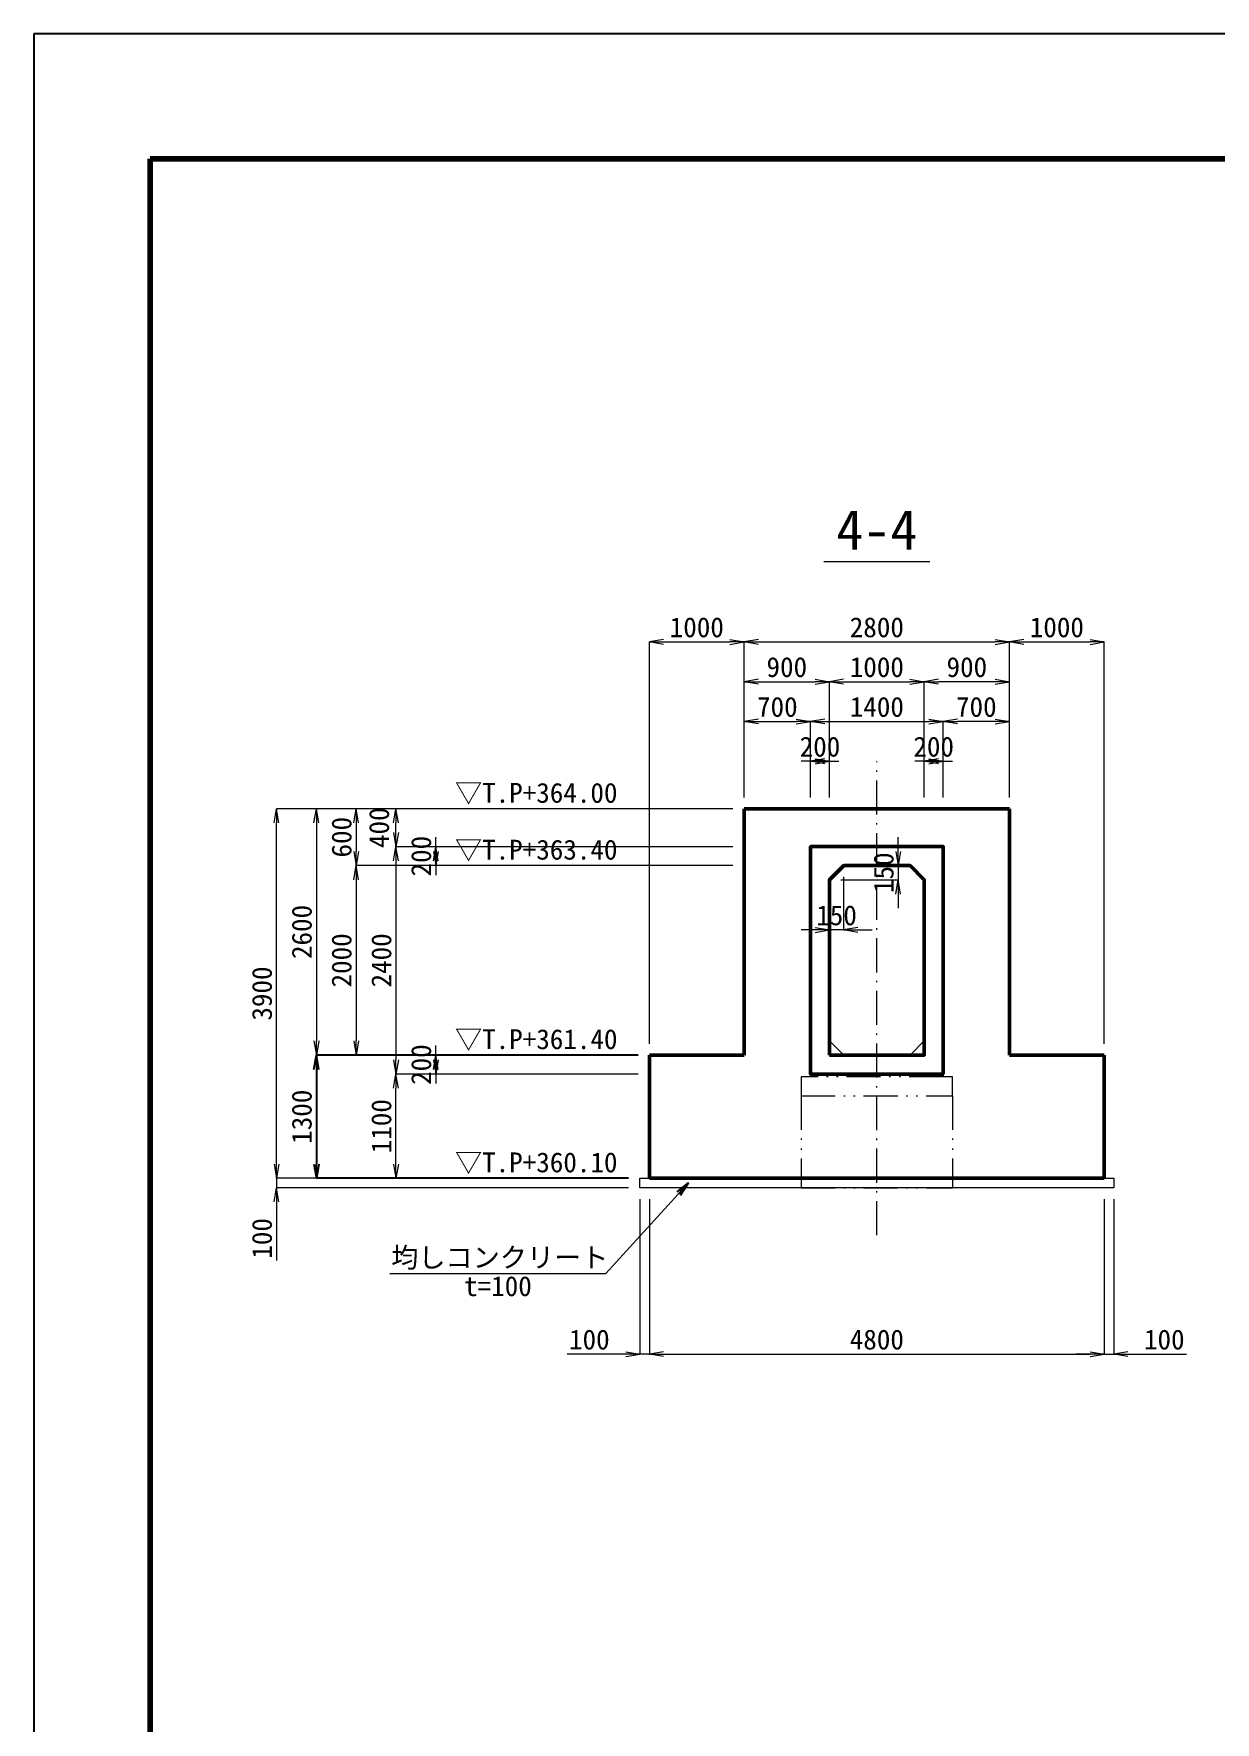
# Model space of a CAD drawing. Header units: millimetres. Extents: x 156724 to 219930, y -98905 to 17820.
# Drawn here: x 169470 to 181938, y -81085 to -63265 of the extents above; entities that cross this region are included whole.
import ezdxf
from ezdxf.enums import TextEntityAlignment as Align

# ---------------------------------------------------------------- set-up
doc = ezdxf.new("R2010")
doc.units = ezdxf.units.MM
doc.header["$LTSCALE"] = 60
doc.header["$PDSIZE"] = 300
doc.linetypes.add('SXF_一点短鎖線', pattern=[9.25, 6, -1.5, 0.25, -1.5])
doc.linetypes.add('SXF_二点短鎖線', pattern=[11, 6, -1.5, 0.25, -1.5, 0.25, -1.5])
doc.layers.get('Defpoints').update_dxf_attribs({"color": 151})
for name, color, linetype, lineweight in [('D-BMK', 2, 'SXF_一点短鎖線', 13), ('D-STR', 1, 'Continuous', 50), ('D-STR-DIM', 7, 'Continuous', 13), ('D-STR-HTXT', 7, 'Continuous', 13), ('D-STR-STR6', 7, 'Continuous', 13), ('D-STR-STR7', 1, 'Continuous', 13), ('D-STR-TXT', 7, 'Continuous', 13), ('D-TTL', 2, 'Continuous', 140), ('D-TTL-LINE', 7, 'Continuous', 13), ('D-TTL-TXT', 7, 'Continuous', 13)]:
    doc.layers.add(name, color=color, linetype=linetype, lineweight=lineweight)
doc.styles.add('MS ゴシック', font='MS Gothic.ttf')
doc.dimstyles.new('DIM-60-F', dxfattribs={"dimscale": 60, "dimtxt": 3.5, "dimasz": 2.5, "dimexe": 0, "dimexo": 2, "dimgap": 0.8, "dimtad": 1, "dimdec": 0, "dimzin": 0, "dimdsep": 46, "dimtxsty": 'MS ゴシック', "dimblk": 'OPEN', "dimcen": 0.1, "dimaunit": 1, "dimadec": 4, "dimazin": 0, "dimtfac": 1, "dimtdec": 0, "dimtmove": 2, "dimatfit": 3, "dimldrblk": 'OPEN', "dimfxl": 1, "dimtolj": 1, "dimtzin": 0, "dimlwd": -1, "dimlwe": -1, "dimarcsym": 2})

# ---------------------------------------------------------------- blocks, each defined once
blk = doc.blocks.new('_Open')
at = {"color": 0, "linetype": 'ByBlock', "lineweight": -2}
for p, q in [((-1, 0.17), (0, 0)), ((-1, -0.17), (0, 0)), ((0, 0), (-1, 0))]:
    blk.add_line(p, q, dxfattribs=at)
blk = doc.blocks.new('*D43')
at = {"layer": 'D-STR-DIM', "color": 0, "transparency": 16777216}
for p, q in [((176967, -71324), (176967, -69683)), ((177117, -69683), (179617, -69683)), ((179767, -71324), (179767, -69683))]:
    blk.add_line(p, q, dxfattribs=at)
at = {"layer": 'Defpoints', "color": 0, "transparency": 16777216}
for p in [(179767, -69683), (176967, -71444), (179767, -71444)]:
    blk.add_point(p, dxfattribs=at)
at = {"layer": 'D-STR-DIM', "color": 0, "transparency": 16777216, "xscale": 150, "yscale": 150, "zscale": 150, "rotation": 180}
blk.add_blockref('_Open', (176967, -69683), dxfattribs=at)
at = {"layer": 'D-STR-DIM', "color": 0, "transparency": 16777216, "xscale": 150, "yscale": 150, "zscale": 150}
blk.add_blockref('_Open', (179767, -69683), dxfattribs=at)
at = {"layer": 'D-STR-DIM', "color": 0, "transparency": 16777216, "insert": (178367, -69530), "char_height": 210, "attachment_point": 5, "style": 'MS ゴシック'}
blk.add_mtext('\\A1;2800', dxfattribs=at)
blk = doc.blocks.new('*D44')
at = {"layer": 'D-STR-DIM', "color": 0, "transparency": 16777216}
for p, q in [((178867, -71324), (178867, -70103)), ((179617, -70103), (179017, -70103)), ((179767, -71324), (179767, -70103))]:
    blk.add_line(p, q, dxfattribs=at)
at = {"layer": 'Defpoints', "color": 0, "transparency": 16777216}
for p in [(178867, -70103), (178867, -71444), (179767, -71444)]:
    blk.add_point(p, dxfattribs=at)
at = {"layer": 'D-STR-DIM', "color": 0, "transparency": 16777216, "xscale": 150, "yscale": 150, "zscale": 150, "rotation": 180}
blk.add_blockref('_Open', (178867, -70103), dxfattribs=at)
at = {"layer": 'D-STR-DIM', "color": 0, "transparency": 16777216, "xscale": 150, "yscale": 150, "zscale": 150}
blk.add_blockref('_Open', (179767, -70103), dxfattribs=at)
at = {"layer": 'D-STR-DIM', "color": 0, "transparency": 16777216, "insert": (179317, -69950), "char_height": 210, "attachment_point": 5, "style": 'MS ゴシック'}
blk.add_mtext('\\A1;900', dxfattribs=at)
blk = doc.blocks.new('*D45')
at = {"layer": 'D-STR-DIM', "color": 0, "transparency": 16777216}
for p, q in [((179767, -71324), (179767, -69683)), ((179917, -69683), (180617, -69683)), ((180767, -73924), (180767, -69683))]:
    blk.add_line(p, q, dxfattribs=at)
at = {"layer": 'Defpoints', "color": 0, "transparency": 16777216}
for p in [(180767, -69683), (179767, -71444), (180767, -74044)]:
    blk.add_point(p, dxfattribs=at)
at = {"layer": 'D-STR-DIM', "color": 0, "transparency": 16777216, "xscale": 150, "yscale": 150, "zscale": 150, "rotation": 180}
blk.add_blockref('_Open', (179767, -69683), dxfattribs=at)
at = {"layer": 'D-STR-DIM', "color": 0, "transparency": 16777216, "xscale": 150, "yscale": 150, "zscale": 150}
blk.add_blockref('_Open', (180767, -69683), dxfattribs=at)
at = {"layer": 'D-STR-DIM', "color": 0, "transparency": 16777216, "insert": (180267, -69530), "char_height": 210, "attachment_point": 5, "style": 'MS ゴシック'}
blk.add_mtext('\\A1;1000', dxfattribs=at)
blk = doc.blocks.new('*D46')
at = {"layer": 'D-STR-DIM', "color": 0, "transparency": 16777216}
for p, q in [((177867, -71324), (177867, -70103)), ((178017, -70103), (178717, -70103)), ((178867, -71324), (178867, -70103))]:
    blk.add_line(p, q, dxfattribs=at)
at = {"layer": 'Defpoints', "color": 0, "transparency": 16777216}
for p in [(178867, -70103), (177867, -71444), (178867, -71444)]:
    blk.add_point(p, dxfattribs=at)
at = {"layer": 'D-STR-DIM', "color": 0, "transparency": 16777216, "xscale": 150, "yscale": 150, "zscale": 150, "rotation": 180}
blk.add_blockref('_Open', (177867, -70103), dxfattribs=at)
at = {"layer": 'D-STR-DIM', "color": 0, "transparency": 16777216, "xscale": 150, "yscale": 150, "zscale": 150}
blk.add_blockref('_Open', (178867, -70103), dxfattribs=at)
at = {"layer": 'D-STR-DIM', "color": 0, "transparency": 16777216, "insert": (178367, -69950), "char_height": 210, "attachment_point": 5, "style": 'MS ゴシック'}
blk.add_mtext('\\A1;1000', dxfattribs=at)
blk = doc.blocks.new('*D47')
at = {"layer": 'D-STR-DIM', "color": 0, "transparency": 16777216}
for p, q in [((175967, -73924), (175967, -69683)), ((176117, -69683), (176817, -69683)), ((176967, -71324), (176967, -69683))]:
    blk.add_line(p, q, dxfattribs=at)
at = {"layer": 'Defpoints', "color": 0, "transparency": 16777216}
for p in [(176967, -69683), (176967, -71444), (175967, -74044)]:
    blk.add_point(p, dxfattribs=at)
at = {"layer": 'D-STR-DIM', "color": 0, "transparency": 16777216, "xscale": 150, "yscale": 150, "zscale": 150, "rotation": 180}
blk.add_blockref('_Open', (175967, -69683), dxfattribs=at)
at = {"layer": 'D-STR-DIM', "color": 0, "transparency": 16777216, "xscale": 150, "yscale": 150, "zscale": 150}
blk.add_blockref('_Open', (176967, -69683), dxfattribs=at)
at = {"layer": 'D-STR-DIM', "color": 0, "transparency": 16777216, "insert": (176467, -69530), "char_height": 210, "attachment_point": 5, "style": 'MS ゴシック'}
blk.add_mtext('\\A1;1000', dxfattribs=at)
blk = doc.blocks.new('*D48')
at = {"layer": 'D-STR-DIM', "color": 0, "transparency": 16777216}
for p, q in [((176967, -71324), (176967, -70103)), ((177117, -70103), (177717, -70103)), ((177867, -71324), (177867, -70103))]:
    blk.add_line(p, q, dxfattribs=at)
at = {"layer": 'Defpoints', "color": 0, "transparency": 16777216}
for p in [(177867, -70103), (176967, -71444), (177867, -71444)]:
    blk.add_point(p, dxfattribs=at)
at = {"layer": 'D-STR-DIM', "color": 0, "transparency": 16777216, "xscale": 150, "yscale": 150, "zscale": 150, "rotation": 180}
blk.add_blockref('_Open', (176967, -70103), dxfattribs=at)
at = {"layer": 'D-STR-DIM', "color": 0, "transparency": 16777216, "xscale": 150, "yscale": 150, "zscale": 150}
blk.add_blockref('_Open', (177867, -70103), dxfattribs=at)
at = {"layer": 'D-STR-DIM', "color": 0, "transparency": 16777216, "insert": (177417, -69950), "char_height": 210, "attachment_point": 5, "style": 'MS ゴシック'}
blk.add_mtext('\\A1;900', dxfattribs=at)
blk = doc.blocks.new('*D49')
at = {"layer": 'D-STR-DIM', "color": 0, "transparency": 16777216}
for p, q in [((179067, -71324), (179067, -70523)), ((179617, -70523), (179217, -70523)), ((179767, -71324), (179767, -70523))]:
    blk.add_line(p, q, dxfattribs=at)
at = {"layer": 'Defpoints', "color": 0, "transparency": 16777216}
for p in [(179067, -70523), (179067, -71444), (179767, -71444)]:
    blk.add_point(p, dxfattribs=at)
at = {"layer": 'D-STR-DIM', "color": 0, "transparency": 16777216, "xscale": 150, "yscale": 150, "zscale": 150, "rotation": 180}
blk.add_blockref('_Open', (179067, -70523), dxfattribs=at)
at = {"layer": 'D-STR-DIM', "color": 0, "transparency": 16777216, "xscale": 150, "yscale": 150, "zscale": 150}
blk.add_blockref('_Open', (179767, -70523), dxfattribs=at)
at = {"layer": 'D-STR-DIM', "color": 0, "transparency": 16777216, "insert": (179417, -70370), "char_height": 210, "attachment_point": 5, "style": 'MS ゴシック'}
blk.add_mtext('\\A1;700', dxfattribs=at)
blk = doc.blocks.new('*D50')
at = {"layer": 'D-STR-DIM', "color": 0, "transparency": 16777216}
for p, q in [((177667, -71324), (177667, -70523)), ((177817, -70523), (178917, -70523)), ((179067, -71324), (179067, -70523))]:
    blk.add_line(p, q, dxfattribs=at)
at = {"layer": 'Defpoints', "color": 0, "transparency": 16777216}
for p in [(179067, -70523), (177667, -71444), (179067, -71444)]:
    blk.add_point(p, dxfattribs=at)
at = {"layer": 'D-STR-DIM', "color": 0, "transparency": 16777216, "xscale": 150, "yscale": 150, "zscale": 150, "rotation": 180}
blk.add_blockref('_Open', (177667, -70523), dxfattribs=at)
at = {"layer": 'D-STR-DIM', "color": 0, "transparency": 16777216, "xscale": 150, "yscale": 150, "zscale": 150}
blk.add_blockref('_Open', (179067, -70523), dxfattribs=at)
at = {"layer": 'D-STR-DIM', "color": 0, "transparency": 16777216, "insert": (178367, -70370), "char_height": 210, "attachment_point": 5, "style": 'MS ゴシック'}
blk.add_mtext('\\A1;1400', dxfattribs=at)
blk = doc.blocks.new('*D51')
at = {"layer": 'D-STR-DIM', "color": 0, "transparency": 16777216}
for p, q in [((176967, -71324), (176967, -70523)), ((177117, -70523), (177517, -70523)), ((177667, -71324), (177667, -70523))]:
    blk.add_line(p, q, dxfattribs=at)
at = {"layer": 'Defpoints', "color": 0, "transparency": 16777216}
for p in [(177667, -70523), (176967, -71444), (177667, -71444)]:
    blk.add_point(p, dxfattribs=at)
at = {"layer": 'D-STR-DIM', "color": 0, "transparency": 16777216, "xscale": 150, "yscale": 150, "zscale": 150, "rotation": 180}
blk.add_blockref('_Open', (176967, -70523), dxfattribs=at)
at = {"layer": 'D-STR-DIM', "color": 0, "transparency": 16777216, "xscale": 150, "yscale": 150, "zscale": 150}
blk.add_blockref('_Open', (177667, -70523), dxfattribs=at)
at = {"layer": 'D-STR-DIM', "color": 0, "transparency": 16777216, "insert": (177317, -70370), "char_height": 210, "attachment_point": 5, "style": 'MS ゴシック'}
blk.add_mtext('\\A1;700', dxfattribs=at)
blk = doc.blocks.new('*D52')
at = {"layer": 'D-STR-DIM', "color": 0, "transparency": 16777216}
for p, q in [((177717, -70943), (177567, -70943)), ((177667, -71324), (177667, -70943)), ((177667, -70943), (177867, -70943)), ((177817, -70943), (177967, -70943)), ((177867, -71324), (177867, -70943))]:
    blk.add_line(p, q, dxfattribs=at)
at = {"layer": 'Defpoints', "color": 0, "transparency": 16777216}
for p in [(177867, -70943), (177667, -71444), (177867, -71444)]:
    blk.add_point(p, dxfattribs=at)
at = {"layer": 'D-STR-DIM', "color": 0, "transparency": 16777216, "xscale": 150, "yscale": 150, "zscale": 150, "rotation": 180}
blk.add_blockref('_Open', (177667, -70943), dxfattribs=at)
at = {"layer": 'D-STR-DIM', "color": 0, "transparency": 16777216, "xscale": 150, "yscale": 150, "zscale": 150}
blk.add_blockref('_Open', (177867, -70943), dxfattribs=at)
at = {"layer": 'D-STR-DIM', "color": 0, "transparency": 16777216, "insert": (177767, -70790), "char_height": 210, "attachment_point": 5, "style": 'MS ゴシック'}
blk.add_mtext('\\A1;200', dxfattribs=at)
blk = doc.blocks.new('*D53')
at = {"layer": 'D-STR-DIM', "color": 0, "transparency": 16777216}
for p, q in [((178917, -70943), (178767, -70943)), ((178867, -71324), (178867, -70943)), ((179067, -70943), (178867, -70943)), ((179017, -70943), (179167, -70943)), ((179067, -71324), (179067, -70943))]:
    blk.add_line(p, q, dxfattribs=at)
at = {"layer": 'Defpoints', "color": 0, "transparency": 16777216}
for p in [(178867, -70943), (178867, -71444), (179067, -71444)]:
    blk.add_point(p, dxfattribs=at)
at = {"layer": 'D-STR-DIM', "color": 0, "transparency": 16777216, "xscale": 150, "yscale": 150, "zscale": 150, "rotation": 180}
blk.add_blockref('_Open', (178867, -70943), dxfattribs=at)
at = {"layer": 'D-STR-DIM', "color": 0, "transparency": 16777216, "xscale": 150, "yscale": 150, "zscale": 150}
blk.add_blockref('_Open', (179067, -70943), dxfattribs=at)
at = {"layer": 'D-STR-DIM', "color": 0, "transparency": 16777216, "insert": (178967, -70790), "char_height": 210, "attachment_point": 5, "style": 'MS ゴシック'}
blk.add_mtext('\\A1;200', dxfattribs=at)
blk = doc.blocks.new('*D54')
at = {"layer": 'D-STR-DIM', "color": 0, "transparency": 16777216}
for p, q in [((178017, -72164), (178017, -72723)), ((177867, -72314), (177867, -72723)), ((177717, -72723), (177567, -72723)), ((178017, -72723), (177867, -72723)), ((178167, -72723), (178317, -72723))]:
    blk.add_line(p, q, dxfattribs=at)
at = {"layer": 'Defpoints', "color": 0, "transparency": 16777216}
for p in [(178017, -72044), (177867, -72194), (177867, -72723)]:
    blk.add_point(p, dxfattribs=at)
at = {"layer": 'D-STR-DIM', "color": 0, "transparency": 16777216, "xscale": 150, "yscale": 150, "zscale": 150}
blk.add_blockref('_Open', (177867, -72723), dxfattribs=at)
at = {"layer": 'D-STR-DIM', "color": 0, "transparency": 16777216, "xscale": 150, "yscale": 150, "zscale": 150, "rotation": 180}
blk.add_blockref('_Open', (178017, -72723), dxfattribs=at)
at = {"layer": 'D-STR-DIM', "color": 0, "transparency": 16777216, "insert": (177942, -72570), "char_height": 210, "attachment_point": 5, "style": 'MS ゴシック'}
blk.add_mtext('\\A1;150', dxfattribs=at)
blk = doc.blocks.new('*D55')
at = {"layer": 'D-STR-DIM', "color": 0, "transparency": 16777216}
for p, q in [((178593, -71894), (178593, -71744)), ((178137, -72044), (178593, -72044)), ((178593, -72044), (178593, -72194)), ((177987, -72194), (178593, -72194)), ((178593, -72344), (178593, -72494))]:
    blk.add_line(p, q, dxfattribs=at)
at = {"layer": 'Defpoints', "color": 0, "transparency": 16777216}
for p in [(178017, -72044), (177867, -72194), (178593, -72194)]:
    blk.add_point(p, dxfattribs=at)
at = {"layer": 'D-STR-DIM', "color": 0, "transparency": 16777216, "xscale": 150, "yscale": 150, "zscale": 150}
for p, rotation in [((178593, -72044), 270), ((178593, -72194), 90)]:
    blk.add_blockref('_Open', p, dxfattribs=dict(at, rotation=rotation))
at = {"layer": 'D-STR-DIM', "color": 0, "transparency": 16777216, "insert": (178440, -72119), "char_height": 210, "attachment_point": 5, "rotation": 90, "style": 'MS ゴシック'}
blk.add_mtext('\\A1;150', dxfattribs=at)
blk = doc.blocks.new('*D56')
at = {"layer": 'D-STR-DIM', "color": 0, "transparency": 16777216}
for p, q in [((175967, -75564), (175967, -77200)), ((180767, -75564), (180767, -77200)), ((176117, -77200), (180617, -77200))]:
    blk.add_line(p, q, dxfattribs=at)
at = {"layer": 'Defpoints', "color": 0, "transparency": 16777216}
for p in [(175967, -75444, -323860), (180767, -75444, -323860), (180767, -77200)]:
    blk.add_point(p, dxfattribs=at)
at = {"layer": 'D-STR-DIM', "color": 0, "transparency": 16777216, "xscale": 150, "yscale": 150, "zscale": 150, "rotation": 180}
blk.add_blockref('_Open', (175967, -77200), dxfattribs=at)
at = {"layer": 'D-STR-DIM', "color": 0, "transparency": 16777216, "xscale": 150, "yscale": 150, "zscale": 150}
blk.add_blockref('_Open', (180767, -77200), dxfattribs=at)
at = {"layer": 'D-STR-DIM', "color": 0, "transparency": 16777216, "insert": (178367, -77047), "char_height": 210, "attachment_point": 5, "style": 'MS ゴシック'}
blk.add_mtext('\\A1;4800', dxfattribs=at)
blk = doc.blocks.new('*D57')
at = {"layer": 'D-STR-DIM', "color": 0, "transparency": 16777216}
for p, q in [((180767, -75564), (180767, -77200)), ((180867, -75564), (180867, -77200)), ((180617, -77200), (180467, -77200)), ((180767, -77200), (180867, -77200)), ((181017, -77200), (181635, -77200))]:
    blk.add_line(p, q, dxfattribs=at)
at = {"layer": 'Defpoints', "color": 0, "transparency": 16777216}
for p in [(180767, -75444, -323860), (180867, -75444, -323860), (180867, -77200)]:
    blk.add_point(p, dxfattribs=at)
at = {"layer": 'D-STR-DIM', "color": 0, "transparency": 16777216, "xscale": 150, "yscale": 150, "zscale": 150}
blk.add_blockref('_Open', (180767, -77200), dxfattribs=at)
at = {"layer": 'D-STR-DIM', "color": 0, "transparency": 16777216, "xscale": 150, "yscale": 150, "zscale": 150, "rotation": 180}
blk.add_blockref('_Open', (180867, -77200), dxfattribs=at)
at = {"layer": 'D-STR-DIM', "color": 0, "transparency": 16777216, "insert": (181401, -77047), "char_height": 210, "attachment_point": 5, "style": 'MS ゴシック'}
blk.add_mtext('\\A1;100', dxfattribs=at)
blk = doc.blocks.new('*D58')
at = {"layer": 'D-STR-DIM', "color": 0, "transparency": 16777216}
for p, q in [((175867, -75564), (175867, -77200)), ((175967, -75564), (175967, -77200)), ((175717, -77200), (175099, -77200)), ((175967, -77200), (175867, -77200)), ((176117, -77200), (176267, -77200))]:
    blk.add_line(p, q, dxfattribs=at)
at = {"layer": 'Defpoints', "color": 0, "transparency": 16777216}
for p in [(175867, -75444, -323860), (175967, -75444, -323860), (175867, -77200)]:
    blk.add_point(p, dxfattribs=at)
at = {"layer": 'D-STR-DIM', "color": 0, "transparency": 16777216, "xscale": 150, "yscale": 150, "zscale": 150}
blk.add_blockref('_Open', (175867, -77200), dxfattribs=at)
at = {"layer": 'D-STR-DIM', "color": 0, "transparency": 16777216, "xscale": 150, "yscale": 150, "zscale": 150, "rotation": 180}
blk.add_blockref('_Open', (175967, -77200), dxfattribs=at)
at = {"layer": 'D-STR-DIM', "color": 0, "transparency": 16777216, "insert": (175333, -77047), "char_height": 210, "attachment_point": 5, "style": 'MS ゴシック'}
blk.add_mtext('\\A1;100', dxfattribs=at)
blk = doc.blocks.new('*D59')
at = {"layer": 'D-STR-DIM', "color": 0, "transparency": 16777216}
for p, q in [((176847, -71444), (172452, -71444)), ((172452, -71594), (172452, -73894)), ((175847, -74044), (172452, -74044))]:
    blk.add_line(p, q, dxfattribs=at)
at = {"layer": 'Defpoints', "color": 0, "transparency": 16777216}
for p in [(176967, -71444), (172452, -74044), (175967, -74044)]:
    blk.add_point(p, dxfattribs=at)
at = {"layer": 'D-STR-DIM', "color": 0, "transparency": 16777216, "xscale": 150, "yscale": 150, "zscale": 150}
for p, rotation in [((172452, -71444), 90), ((172452, -74044), 270)]:
    blk.add_blockref('_Open', p, dxfattribs=dict(at, rotation=rotation))
at = {"layer": 'D-STR-DIM', "color": 0, "transparency": 16777216, "insert": (172299, -72744), "char_height": 210, "attachment_point": 5, "rotation": 90, "style": 'MS ゴシック'}
blk.add_mtext('\\A1;2600', dxfattribs=at)
blk = doc.blocks.new('*D60')
at = {"layer": 'D-STR-DIM', "color": 0, "transparency": 16777216}
for p, q in [((176847, -71444), (172872, -71444)), ((172872, -71594), (172872, -71894)), ((176847, -72044), (172872, -72044))]:
    blk.add_line(p, q, dxfattribs=at)
at = {"layer": 'Defpoints', "color": 0, "transparency": 16777216}
for p in [(176967, -71444), (172872, -72044), (176967, -72044)]:
    blk.add_point(p, dxfattribs=at)
at = {"layer": 'D-STR-DIM', "color": 0, "transparency": 16777216, "xscale": 150, "yscale": 150, "zscale": 150}
for p, rotation in [((172872, -71444), 90), ((172872, -72044), 270)]:
    blk.add_blockref('_Open', p, dxfattribs=dict(at, rotation=rotation))
at = {"layer": 'D-STR-DIM', "color": 0, "transparency": 16777216, "insert": (172719, -71744), "char_height": 210, "attachment_point": 5, "rotation": 90, "style": 'MS ゴシック'}
blk.add_mtext('\\A1;600', dxfattribs=at)
blk = doc.blocks.new('*D61')
at = {"layer": 'D-STR-DIM', "color": 0, "transparency": 16777216}
for p, q in [((176847, -72044), (172872, -72044)), ((172872, -72194), (172872, -73894)), ((175847, -74044), (172872, -74044))]:
    blk.add_line(p, q, dxfattribs=at)
at = {"layer": 'Defpoints', "color": 0, "transparency": 16777216}
for p in [(176967, -72044), (172872, -74044), (175967, -74044)]:
    blk.add_point(p, dxfattribs=at)
at = {"layer": 'D-STR-DIM', "color": 0, "transparency": 16777216, "xscale": 150, "yscale": 150, "zscale": 150}
for p, rotation in [((172872, -72044), 90), ((172872, -74044), 270)]:
    blk.add_blockref('_Open', p, dxfattribs=dict(at, rotation=rotation))
at = {"layer": 'D-STR-DIM', "color": 0, "transparency": 16777216, "insert": (172719, -73044), "char_height": 210, "attachment_point": 5, "rotation": 90, "style": 'MS ゴシック'}
blk.add_mtext('\\A1;2000', dxfattribs=at)
blk = doc.blocks.new('*D62')
at = {"layer": 'D-STR-DIM', "color": 0, "transparency": 16777216}
for p, q in [((172032, -75194), (172032, -75044)), ((175747, -75344), (172032, -75344)), ((172032, -75344), (172032, -75444)), ((175747, -75444), (172032, -75444)), ((172032, -75594), (172032, -76212))]:
    blk.add_line(p, q, dxfattribs=at)
at = {"layer": 'Defpoints', "color": 0, "transparency": 16777216}
for p in [(175867, -75344), (172032, -75444), (175867, -75444)]:
    blk.add_point(p, dxfattribs=at)
at = {"layer": 'D-STR-DIM', "color": 0, "transparency": 16777216, "xscale": 150, "yscale": 150, "zscale": 150}
for p, rotation in [((172032, -75344), 270), ((172032, -75444), 90)]:
    blk.add_blockref('_Open', p, dxfattribs=dict(at, rotation=rotation))
at = {"layer": 'D-STR-DIM', "color": 0, "transparency": 16777216, "insert": (171879, -75978), "char_height": 210, "attachment_point": 5, "rotation": 90, "style": 'MS ゴシック'}
blk.add_mtext('\\A1;100', dxfattribs=at)
blk = doc.blocks.new('*D63')
at = {"layer": 'D-STR-DIM', "color": 0, "transparency": 16777216}
for p, q in [((176847, -71844), (173292, -71844)), ((173292, -71994), (173292, -74094)), ((175847, -74244), (173292, -74244))]:
    blk.add_line(p, q, dxfattribs=at)
at = {"layer": 'Defpoints', "color": 0, "transparency": 16777216}
for p in [(176967, -71844), (173292, -74244), (175967, -74244)]:
    blk.add_point(p, dxfattribs=at)
at = {"layer": 'D-STR-DIM', "color": 0, "transparency": 16777216, "xscale": 150, "yscale": 150, "zscale": 150}
for p, rotation in [((173292, -71844), 90), ((173292, -74244), 270)]:
    blk.add_blockref('_Open', p, dxfattribs=dict(at, rotation=rotation))
at = {"layer": 'D-STR-DIM', "color": 0, "transparency": 16777216, "insert": (173139, -73044), "char_height": 210, "attachment_point": 5, "rotation": 90, "style": 'MS ゴシック'}
blk.add_mtext('\\A1;2400', dxfattribs=at)
blk = doc.blocks.new('*D64')
at = {"layer": 'D-STR-DIM', "color": 0, "transparency": 16777216}
for p, q in [((175847, -74244), (173292, -74244)), ((173292, -75194), (173292, -74394)), ((175747, -75344), (173292, -75344))]:
    blk.add_line(p, q, dxfattribs=at)
at = {"layer": 'Defpoints', "color": 0, "transparency": 16777216}
for p in [(173292, -74244), (175967, -74244), (175867, -75344)]:
    blk.add_point(p, dxfattribs=at)
at = {"layer": 'D-STR-DIM', "color": 0, "transparency": 16777216, "xscale": 150, "yscale": 150, "zscale": 150}
for p, rotation in [((173292, -74244), 90), ((173292, -75344), 270)]:
    blk.add_blockref('_Open', p, dxfattribs=dict(at, rotation=rotation))
at = {"layer": 'D-STR-DIM', "color": 0, "transparency": 16777216, "insert": (173139, -74794), "char_height": 210, "attachment_point": 5, "rotation": 90, "style": 'MS ゴシック'}
blk.add_mtext('\\A1;1100', dxfattribs=at)
blk = doc.blocks.new('*D65')
at = {"layer": 'D-STR-DIM', "color": 0, "transparency": 16777216}
for p, q in [((176847, -71444), (173292, -71444)), ((173292, -71694), (173292, -71594)), ((176847, -71844), (173292, -71844))]:
    blk.add_line(p, q, dxfattribs=at)
at = {"layer": 'Defpoints', "color": 0, "transparency": 16777216}
for p in [(173292, -71444), (176967, -71444), (176967, -71844)]:
    blk.add_point(p, dxfattribs=at)
at = {"layer": 'D-STR-DIM', "color": 0, "transparency": 16777216, "xscale": 150, "yscale": 150, "zscale": 150}
for p, rotation in [((173292, -71444), 90), ((173292, -71844), 270)]:
    blk.add_blockref('_Open', p, dxfattribs=dict(at, rotation=rotation))
at = {"layer": 'D-STR-DIM', "color": 0, "transparency": 16777216, "insert": (173115, -71644), "char_height": 210, "attachment_point": 5, "rotation": 90, "style": 'MS ゴシック'}
blk.add_mtext('\\A1;400', dxfattribs=at)
blk = doc.blocks.new('*D66')
at = {"layer": 'D-STR-DIM', "color": 0, "transparency": 16777216}
for p, q in [((173712, -71894), (173712, -71744)), ((176847, -71844), (173712, -71844)), ((173712, -71844), (173712, -72044)), ((173712, -71994), (173712, -72144)), ((176847, -72044), (173712, -72044))]:
    blk.add_line(p, q, dxfattribs=at)
at = {"layer": 'Defpoints', "color": 0, "transparency": 16777216}
for p in [(176967, -71844), (173712, -72044), (176967, -72044)]:
    blk.add_point(p, dxfattribs=at)
at = {"layer": 'D-STR-DIM', "color": 0, "transparency": 16777216, "xscale": 150, "yscale": 150, "zscale": 150}
for p, rotation in [((173712, -71844), 90), ((173712, -72044), 270)]:
    blk.add_blockref('_Open', p, dxfattribs=dict(at, rotation=rotation))
at = {"layer": 'D-STR-DIM', "color": 0, "transparency": 16777216, "insert": (173559, -71944), "char_height": 210, "attachment_point": 5, "rotation": 90, "style": 'MS ゴシック'}
blk.add_mtext('\\A1;200', dxfattribs=at)
blk = doc.blocks.new('*D67')
at = {"layer": 'D-STR-DIM', "color": 0, "transparency": 16777216}
for p, q in [((173712, -74094), (173712, -73944)), ((175847, -74044), (173712, -74044)), ((173712, -74244), (173712, -74044)), ((173712, -74194), (173712, -74344)), ((175847, -74244), (173712, -74244))]:
    blk.add_line(p, q, dxfattribs=at)
at = {"layer": 'Defpoints', "color": 0, "transparency": 16777216}
for p in [(173712, -74044), (175967, -74044), (175967, -74244)]:
    blk.add_point(p, dxfattribs=at)
at = {"layer": 'D-STR-DIM', "color": 0, "transparency": 16777216, "xscale": 150, "yscale": 150, "zscale": 150}
for p, rotation in [((173712, -74044), 90), ((173712, -74244), 270)]:
    blk.add_blockref('_Open', p, dxfattribs=dict(at, rotation=rotation))
at = {"layer": 'D-STR-DIM', "color": 0, "transparency": 16777216, "insert": (173559, -74144), "char_height": 210, "attachment_point": 5, "rotation": 90, "style": 'MS ゴシック'}
blk.add_mtext('\\A1;200', dxfattribs=at)
blk = doc.blocks.new('*D643')
at = {"layer": 'D-STR-DIM', "color": 0, "transparency": 16777216}
for p, q in [((176847, -71444), (172032, -71444)), ((172032, -75194), (172032, -71594)), ((175747, -75344), (172032, -75344))]:
    blk.add_line(p, q, dxfattribs=at)
at = {"layer": 'Defpoints', "color": 0, "transparency": 16777216}
for p in [(172032, -71444), (176967, -71444), (175867, -75344)]:
    blk.add_point(p, dxfattribs=at)
at = {"layer": 'D-STR-DIM', "color": 0, "transparency": 16777216, "xscale": 150, "yscale": 150, "zscale": 150}
for p, rotation in [((172032, -71444), 90), ((172032, -75344), 270)]:
    blk.add_blockref('_Open', p, dxfattribs=dict(at, rotation=rotation))
at = {"layer": 'D-STR-DIM', "color": 0, "transparency": 16777216, "insert": (171879, -73394), "char_height": 210, "attachment_point": 5, "rotation": 90, "style": 'MS ゴシック'}
blk.add_mtext('\\A1;3900', dxfattribs=at)
blk = doc.blocks.new('*D644')
at = {"color": 0, "transparency": 16777216}
for p, q in [((175847, -74044), (172452, -74044)), ((172452, -74194), (172452, -75194)), ((175747, -75344), (172452, -75344))]:
    blk.add_line(p, q, dxfattribs=at)
at = {"layer": 'Defpoints', "color": 0, "transparency": 16777216}
for p in [(175967, -74044), (172452, -75344), (175867, -75344)]:
    blk.add_point(p, dxfattribs=at)
at = {"color": 0, "transparency": 16777216, "xscale": 150, "yscale": 150, "zscale": 150}
for p, rotation in [((172452, -74044), 90), ((172452, -75344), 270)]:
    blk.add_blockref('_Open', p, dxfattribs=dict(at, rotation=rotation))
at = {"color": 0, "transparency": 16777216, "insert": (172299, -74694), "char_height": 210, "attachment_point": 5, "rotation": 90, "style": 'MS ゴシック'}
blk.add_mtext('\\A1;1300', dxfattribs=at)

msp = doc.modelspace()

# ---------------------------------------------------------------- linework, layer by layer
at = {"layer": 'D-BMK'}
msp.add_line((178367.3, -75945.3), (178367.3, -70945.3), dxfattribs=at)
at = {"layer": 'D-STR'}
for p, q in [((179767.3, -71443.6), (176967.3, -71443.6)), ((176967.3, -71443.6), (176967.3, -74043.6)), ((179767.3, -71443.6), (179767.3, -74043.6)), ((176967.3, -74043.6), (175967.3, -74043.6)), ((175967.3, -74043.6), (175967.3, -75343.6)), ((180767.3, -74043.6), (179767.3, -74043.6)), ((180767.3, -74043.6), (180767.3, -75343.6)), ((180767.3, -75343.6), (175967.3, -75343.6))]:
    msp.add_line(p, q, dxfattribs=at)
for points in [[(179067.3, -74243.6), (177667.3, -74243.6), (177667.3, -71843.6), (179067.3, -71843.6)], [(177867.3, -74043.6), (177867.3, -72193.6), (178017.3, -72043.6), (178717.3, -72043.6), (178867.3, -72193.6), (178867.3, -74043.6)]]:
    msp.add_lwpolyline(points, close=True, dxfattribs=at)
at = {"layer": 'D-STR-HTXT'}
msp.add_line((173228.6, -76347.2), (175508.6, -76347.2), dxfattribs=at)
at = {"layer": 'D-STR-STR6', "linetype": 'SXF_二点短鎖線'}
for p, q in [((177567.3, -74473.6), (177567.3, -75443.6)), ((179167.3, -74473.6), (179167.3, -75443.6)), ((177567.3, -75443.6), (179167.3, -75443.6))]:
    msp.add_line(p, q, dxfattribs=at)
for points in [[(179067.3, -74243.6), (177667.3, -74243.6), (177667.3, -71843.6), (179067.3, -71843.6)], [(177867.3, -73893.6), (177867.3, -72193.6), (178017.3, -72043.6), (178717.3, -72043.6), (178867.3, -72193.6), (178867.3, -73893.6), (178717.3, -74043.6), (178017.3, -74043.6)]]:
    msp.add_lwpolyline(points, close=True, dxfattribs=at)
for points in [[(177667.3, -74273.6), (177567.3, -74273.6), (177567.3, -74473.6), (179167.3, -74473.6), (179167.3, -74273.6), (179067.3, -74273.6)], [(179067.3, -74243.6), (179067.3, -74273.6), (177667.3, -74273.6), (177667.3, -74243.6)]]:
    msp.add_lwpolyline(points, dxfattribs=at)
at = {"layer": 'D-STR-STR7'}
msp.add_lwpolyline([(180767.3, -75343.6), (180867.3, -75343.6), (180867.3, -75443.6), (175867.3, -75443.6), (175867.3, -75343.6), (175967.3, -75343.6)], dxfattribs=at)
at = {"layer": 'D-TTL'}
msp.add_lwpolyline([(170699.5, -64584.6), (170699.5, -97584.6), (218699.5, -97584.6), (218699.5, -64584.6)], close=True, dxfattribs=at)
at = {"layer": 'D-TTL-LINE'}
msp.add_line((177807.3, -68834), (178927.3, -68834), dxfattribs=at)
at = {"layer": 'Defpoints', "color": 1}
msp.add_lwpolyline([(169469.5, -63264.6), (169469.5, -98904.6), (219929.5, -98904.6), (219929.5, -63264.6)], close=True, dxfattribs=at)

# ---------------------------------------------------------------- texts
at = {"layer": 'D-STR-TXT', "style": 'MS ゴシック'}
for s, p in [('▽T.P+364.00', (174772.5, -71443.6, 215906.7)), ('▽T.P+363.40', (174772.5, -72043.6)), ('▽T.P+361.40', (174772.5, -74043.6)), ('▽T.P+360.10', (174772.5, -75343.6)), ('均しコンクリート', (174387.8, -76347.2))]:
    msp.add_text(s, height=210, dxfattribs=at).set_placement(p, align=Align.BOTTOM_CENTER)
msp.add_text('t=100', height=210, dxfattribs=at).set_placement((174368.6, -76377.2), align=Align.TOP_CENTER)
at = {"layer": 'D-TTL-TXT', "style": 'MS ゴシック'}
msp.add_text('4-4', height=420, dxfattribs=at).set_placement((178367.3, -68834), align=Align.BOTTOM_CENTER)

# ---------------------------------------------------------------- dimensions: what is measured, and where the dimension line sits
dim = msp.add_linear_dim(base=(172452.4, -75343.6), p1=(175967.3, -74043.6), p2=(175867.3, -75343.6), angle=90, dimstyle='DIM-60-F')
dim.commit()
dim.dimension.update_dxf_attribs({"geometry": '*D644', "text_midpoint": (172299.4, -74693.6)})
at = {"layer": 'D-STR-DIM'}
for base, p1, p2, picture, middle in [((176967.3, -69682.6), (175967.3, -74043.6), (176967.3, -71443.6), '*D47', (176467.3, -69529.6)), ((179767.3, -69682.6), (176967.3, -71443.6), (179767.3, -71443.6), '*D43', (178367.3, -69529.6)), ((177867.3, -70102.6), (176967.3, -71443.6), (177867.3, -71443.6), '*D48', (177417.3, -69949.6)), ((178867.3, -70102.6), (177867.3, -71443.6), (178867.3, -71443.6), '*D46', (178367.3, -69949.6)), ((177667.3, -70522.6), (176967.3, -71443.6), (177667.3, -71443.6), '*D51', (177317.3, -70369.6)), ((179067.3, -70522.6), (177667.3, -71443.6), (179067.3, -71443.6), '*D50', (178367.3, -70369.6)), ((180767.3, -77200.4, 323860), (175967.3, -75443.6), (180767.3, -75443.6), '*D56', (178367.3, -77047.4, 323860))]:
    dim = msp.add_linear_dim(base=base, p1=p1, p2=p2, dimstyle='DIM-60-F', dxfattribs=at)
    dim.commit()
    dim.dimension.update_dxf_attribs({"geometry": picture, "text_midpoint": middle})
for base, p1, p2, angle, picture, middle in [((180767.3, -69682.6), (179767.3, -71443.6), (180767.3, -74043.6), 180, '*D45', (180267.3, -69529.6)), ((178867.3, -70102.6), (179767.3, -71443.6), (178867.3, -71443.6), 180, '*D44', (179317.3, -69949.6)), ((179067.3, -70522.6), (179767.3, -71443.6), (179067.3, -71443.6), 180, '*D49', (179417.3, -70369.6)), ((172032.4, -71443.6), (175867.3, -75343.6), (176967.3, -71443.6), 90, '*D643', (171879.4, -73393.6)), ((172452.4, -74043.6), (176967.3, -71443.6), (175967.3, -74043.6), 90, '*D59', (172299.4, -72743.6)), ((172872.4, -72043.6), (176967.3, -71443.6), (176967.3, -72043.6), 90, '*D60', (172719.4, -71743.6)), ((173292.4, -71443.6), (176967.3, -71843.6), (176967.3, -71443.6), 270, '*D65', (173115.4, -71643.6)), ((173292.4, -74243.6), (176967.3, -71843.6), (175967.3, -74243.6), 90, '*D63', (173139.4, -73043.6)), ((172872.4, -74043.6), (176967.3, -72043.6), (175967.3, -74043.6), 90, '*D61', (172719.4, -73043.6)), ((173292.4, -74243.6), (175867.3, -75343.6), (175967.3, -74243.6), 270, '*D64', (173139.4, -74793.6))]:
    dim = msp.add_linear_dim(base=base, p1=p1, p2=p2, angle=angle, dimstyle='DIM-60-F', dxfattribs=at)
    dim.commit()
    dim.dimension.update_dxf_attribs({"geometry": picture, "text_midpoint": middle})
for base, p1, p2, picture, middle in [((177867.3, -70942.6), (177667.3, -71443.6), (177867.3, -71443.6), '*D52', (177767.3, -70789.6)), ((177867.3, -72722.7), (178017.3, -72043.6), (177867.3, -72193.6), '*D54', (177942.3, -72569.7))]:
    dim = msp.add_linear_dim(base=base, p1=p1, p2=p2, dimstyle='DIM-60-F', override={"dimtix": 1}, dxfattribs=at)
    dim.commit()
    dim.dimension.update_dxf_attribs({"geometry": picture, "text_midpoint": middle})
for base, p1, p2, angle, picture, middle in [((178867.3, -70942.6), (179067.3, -71443.6), (178867.3, -71443.6), 180, '*D53', (178967.3, -70789.6)), ((173712.4, -72043.6), (176967.3, -71843.6), (176967.3, -72043.6), 90, '*D66', (173559.4, -71943.6)), ((178592.5, -72193.6), (178017.3, -72043.6), (177867.3, -72193.6), 90, '*D55', (178439.5, -72118.6)), ((173712.4, -74043.6), (175967.3, -74243.6), (175967.3, -74043.6), 270, '*D67', (173559.4, -74143.6))]:
    dim = msp.add_linear_dim(base=base, p1=p1, p2=p2, angle=angle, dimstyle='DIM-60-F', override={"dimtix": 1}, dxfattribs=at)
    dim.commit()
    dim.dimension.update_dxf_attribs({"geometry": picture, "text_midpoint": middle})
dim = msp.add_linear_dim(base=(172032.4, -75443.6), p1=(175867.3, -75343.6), p2=(175867.3, -75443.6), angle=90, dimstyle='DIM-60-F', override={"dimtmove": 0}, dxfattribs=at)
dim.commit()
dim.dimension.update_dxf_attribs({"geometry": '*D62', "text_midpoint": (172032.4, -75977.6), "dimtype": 160})
for base, p1, p2, picture, middle in [((175867.3, -77200.4, 323860), (175967.3, -75443.6), (175867.3, -75443.6), '*D58', (175333.3, -77200.4, 323860)), ((180867.3, -77200.4, 323860), (180767.3, -75443.6), (180867.3, -75443.6), '*D57', (181401.3, -77200.4, 323860))]:
    dim = msp.add_linear_dim(base=base, p1=p1, p2=p2, dimstyle='DIM-60-F', override={"dimtmove": 0}, dxfattribs=at)
    dim.commit()
    dim.dimension.update_dxf_attribs({"geometry": picture, "text_midpoint": middle, "dimtype": 160})

# ---------------------------------------------------------------- leaders
at = {"layer": 'D-STR-HTXT'}
msp.add_leader([(176378.1, -75392.5), (175508.6, -76347.2)], dimstyle='DIM-60-F', override={"dimtad": 0}, dxfattribs=at)

doc.saveas('drawing.dxf')
